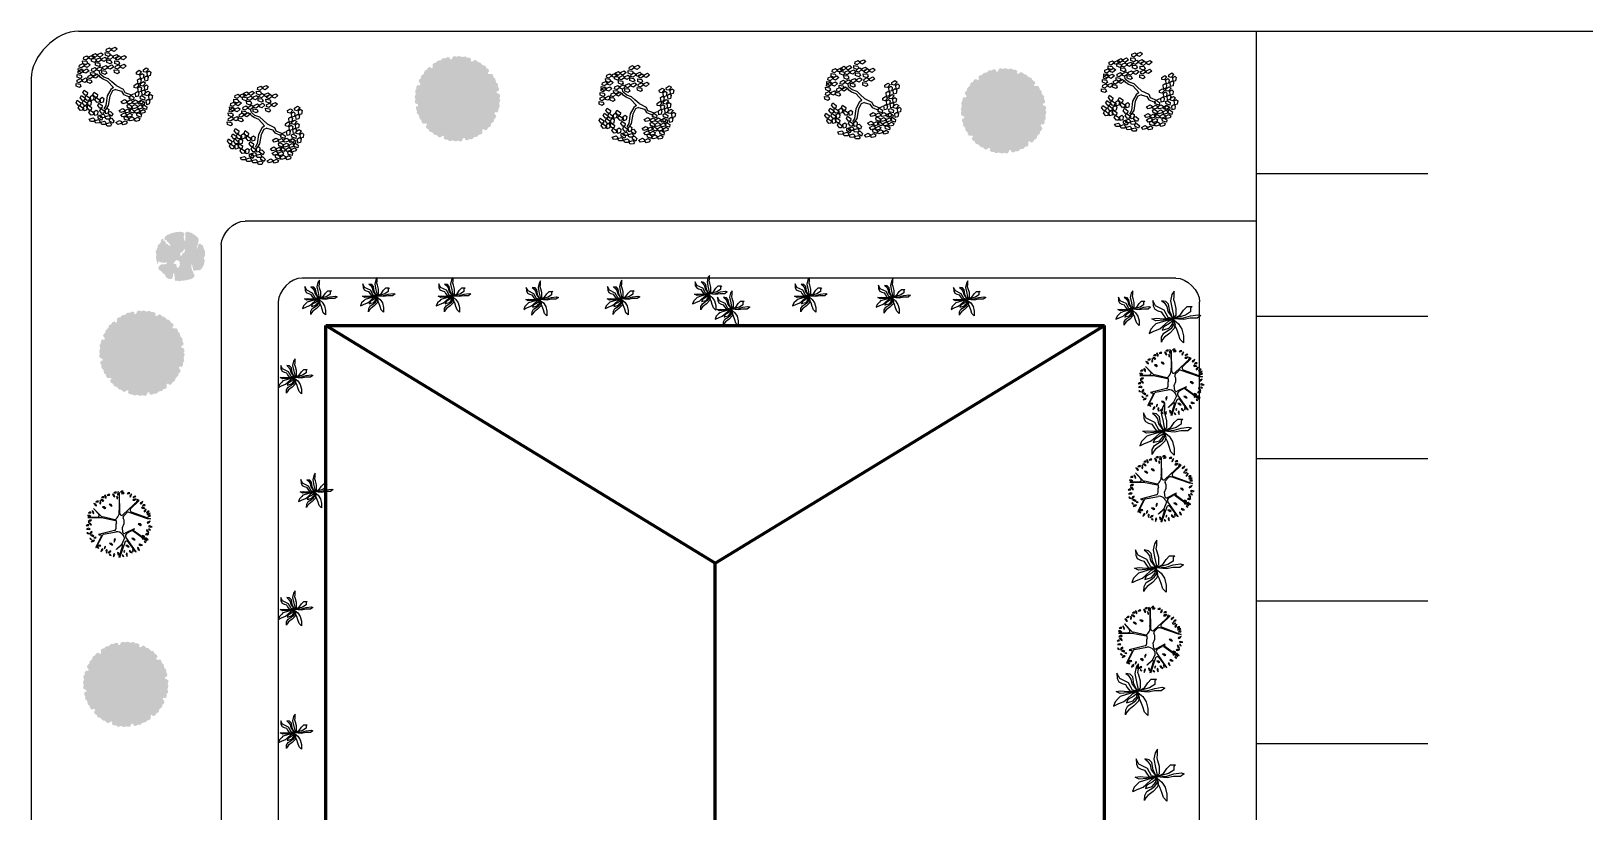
# Model space of a CAD drawing. Header units: millimetres. Extents: x -273369 to 399464, y -35443 to 194245.
# Drawn here: x 277326 to 285497, y 173786 to 177896 of the extents above; entities that cross this region are included whole.
import ezdxf

# ---------------------------------------------------------------- set-up
doc = ezdxf.new("R2010")
doc.units = ezdxf.units.MM
doc.layers.add('TREES', color=3, linetype='Continuous')

# ---------------------------------------------------------------- blocks, each defined once
blk = doc.blocks.new('R_TREE13')
at = {"layer": 'TREES', "color": 3}
for p, q in [((-390, 1229), (-343, 1279)), ((-377, 1278), (-390, 1229)), ((-345, 1304), (-377, 1278)), ((-343, 1279), (-345, 1304)), ((-197, 1314), (-209, 1201)), ((-164, 1237), (-197, 1314)), ((-18, 1279), (-61, 1330)), ((-61, 1330), (-45, 1241)), ((-16, 1223), (-18, 1279)), ((282, 874), (269, 1263)), ((269, 1263), (269, 710)), ((359, 1276), (301, 1178)), ((357, 1192), (359, 1276)), ((-1040, 708), (-1119, 736)), ((-1119, 736), (-1044, 651)), ((-1044, 651), (-1002, 651)), ((-1002, 651), (-1040, 708)), ((-973, 812), (-925, 861)), ((-960, 860), (-973, 812)), ((-927, 886), (-960, 860)), ((-939, 940), (-948, 923)), ((-948, 923), (-425, 655)), ((-493, 719), (-939, 940)), ((-925, 861), (-927, 886)), ((-881, 876), (-886, 762)), ((-886, 762), (-857, 733)), ((-844, 801), (-881, 876)), ((-857, 733), (-844, 801)), ((-659, 1066), (-719, 1123)), ((-719, 1123), (-685, 1015)), ((-685, 1015), (-647, 998)), ((-647, 998), (-659, 1066)), ((-622, 1111), (-575, 1160)), ((-609, 1159), (-622, 1111)), ((-577, 1185), (-609, 1159)), ((-575, 1160), (-577, 1185)), ((-549, 1013), (-558, 945)), ((-558, 945), (-542, 926)), ((-531, 966), (-549, 1013)), ((-542, 926), (-531, 966)), ((-445, 1154), (-496, 1052)), ((-496, 1052), (-481, 1013)), ((-481, 1013), (-441, 1070)), ((-441, 1070), (-445, 1154)), ((-415, 833), (-435, 808)), ((-435, 808), (-428, 769)), ((-249, 180), (-415, 833)), ((-331, 1155), (-407, 1192)), ((-407, 1192), (-341, 1098)), ((-341, 1098), (-300, 1093)), ((-300, 1093), (-331, 1155)), ((-209, 1201), (-182, 1170)), ((-182, 1170), (-164, 1237)), ((-45, 1241), (-16, 1223)), ((-22, 1158), (-23, 1117)), ((-23, 1117), (36, 1153)), ((66, 1231), (-22, 1158)), ((36, 1153), (66, 1231)), ((171, 1185), (117, 1250)), ((117, 1250), (138, 1137)), ((138, 1137), (174, 1116)), ((269, 710), (159, 141)), ((174, 1116), (171, 1185)), ((184, 161), (306, 655)), ((301, 1178), (314, 1138)), ((314, 1138), (357, 1192)), ((327, 719), (646, 1029)), ((646, 1029), (405, 821)), ((455, 1062), (436, 1025)), ((436, 1025), (505, 1034)), ((497, 1186), (454, 1238)), ((454, 1238), (471, 1148)), ((565, 1093), (455, 1062)), ((471, 1148), (499, 1130)), ((499, 1130), (497, 1186)), ((505, 1034), (565, 1093)), ((715, 670), (646, 579)), ((703, 587), (715, 670)), ((758, 949), (753, 908)), ((753, 908), (815, 940)), ((850, 1016), (758, 949)), ((815, 940), (850, 1016)), ((851, 781), (819, 755)), ((819, 755), (886, 735)), ((964, 764), (851, 781)), ((886, 735), (964, 764)), ((940, 887), (898, 939)), ((898, 939), (914, 849)), ((914, 849), (943, 832)), ((943, 832), (940, 887)), ((1012, 739), (943, 648)), ((943, 648), (951, 607)), ((951, 607), (1000, 656)), ((1000, 656), (1012, 739)), ((1121, 650), (1078, 702)), ((1078, 702), (1095, 612)), ((1123, 595), (1121, 650)), ((-1244, 227), (-1327, 220)), ((-1327, 220), (-1223, 173)), ((-1217, 43), (-1275, -18)), ((-1275, -18), (-1166, 15)), ((-1266, 317), (-1219, 367)), ((-1254, 366), (-1266, 317)), ((-1221, 391), (-1254, 366)), ((-1185, 189), (-1244, 227)), ((-1223, 173), (-1185, 189)), ((-1219, 367), (-1221, 391)), ((-1149, 53), (-1217, 43)), ((-1091, 529), (-1169, 498)), ((-1169, 498), (-1055, 484)), ((-1101, 391), (-1166, 444)), ((-1166, 444), (-1125, 338)), ((-1166, 15), (-1149, 53)), ((-1125, 338), (-1086, 323)), ((-1086, 323), (-1101, 391)), ((-1024, 511), (-1091, 529)), ((-1055, 484), (-1024, 511)), ((-861, -84), (-1032, 100)), ((-1032, 100), (-1019, 100)), ((-1019, 100), (-797, -126)), ((-998, 587), (-920, 539)), ((-931, 584), (-998, 587)), ((-888, 549), (-931, 584)), ((-920, 539), (-888, 549)), ((-770, 380), (-839, 289)), ((-839, 289), (-831, 248)), ((-831, 248), (-782, 297)), ((-782, 297), (-770, 380)), ((-639, 199), (-723, 193)), ((-723, 193), (-619, 146)), ((-581, 162), (-639, 199)), ((-619, 146), (-581, 162)), ((-401, 623), (-307, 119)), ((-5, 131), (-181, 127)), ((61, 100), (-5, 131)), ((96, 99), (130, 98)), ((646, 579), (654, 538)), ((654, 538), (703, 587)), ((812, 401), (743, 310)), ((743, 310), (751, 269)), ((751, 269), (800, 318)), ((800, 318), (812, 401)), ((1052, 80), (1032, 53)), ((1032, 53), (1087, 50)), ((1143, 87), (1052, 80)), ((1082, 555), (1061, 519)), ((1061, 519), (1130, 523)), ((1194, 577), (1082, 555)), ((1087, 50), (1143, 87)), ((1095, 612), (1123, 595)), ((1129, 204), (1120, 164)), ((1120, 164), (1184, 188)), ((1229, 259), (1129, 204)), ((1130, 523), (1194, 577)), ((1208, 423), (1166, 475)), ((1166, 475), (1182, 385)), ((1182, 385), (1211, 368)), ((1184, 188), (1229, 259)), ((1218, 62), (1184, 38)), ((1184, 38), (1249, 13)), ((1211, 368), (1208, 423)), ((1329, 37), (1218, 62)), ((1249, 13), (1329, 37)), ((1301, 150), (1259, 202)), ((1259, 202), (1275, 112)), ((1275, 112), (1303, 95)), ((1303, 95), (1301, 150)), ((-1359, -26), (-1337, -13)), ((-737, -234), (-1359, -26)), ((-1337, -13), (-855, -161)), ((-1308, -204), (-1260, -154)), ((-1295, -155), (-1308, -204)), ((-1234, -296), (-1307, -336)), ((-1307, -336), (-1193, -337)), ((-1262, -129), (-1295, -155)), ((-1260, -154), (-1262, -129)), ((-1165, -307), (-1234, -296)), ((-1193, -337), (-1165, -307)), ((-1134, -454), (-1163, -532)), ((-1163, -532), (-1077, -458)), ((-1099, -205), (-1149, -208)), ((-1149, -208), (-1088, -238)), ((-1076, -416), (-1134, -454)), ((-1124, -699), (-526, -285)), ((-1038, -554), (-1121, -567)), ((-1121, -567), (-1015, -607)), ((-717, -365), (-1108, -662)), ((-1065, -228), (-1099, -205)), ((-1088, -238), (-1065, -228)), ((-1077, -458), (-1076, -416)), ((-978, -588), (-1038, -554)), ((-1015, -607), (-978, -588)), ((-853, -283), (-922, -374)), ((-922, -374), (-914, -415)), ((-914, -415), (-865, -366)), ((-865, -366), (-853, -283)), ((-855, -161), (-849, -121)), ((-797, -126), (-603, -217)), ((-273, -578), (-678, -1139)), ((-647, -1139), (-250, -575)), ((-570, -525), (-639, -615)), ((-639, -615), (-631, -656)), ((-631, -656), (-582, -608)), ((-582, -608), (-570, -525)), ((-414, -147), (-494, -205)), ((-367, -324), (-269, -501)), ((-183, -615), (-366, -258)), ((-342, -168), (-337, -165)), ((-337, -165), (-133, -139)), ((-228, -577), (-198, -630)), ((-198, -630), (-183, -615)), ((-133, -139), (30, -206)), ((30, -206), (168, -206)), ((168, -206), (252, -166)), ((506, -499), (221, -1281)), ((225, -1166), (483, -418)), ((330, -180), (456, -303)), ((979, -799), (385, -163)), ((436, -38), (1280, -25)), ((1275, -4), (576, -8)), ((628, -471), (968, -824)), ((975, -562), (977, -631)), ((1010, -584), (975, -562)), ((977, -631), (1029, -697)), ((1029, -697), (1010, -584)), ((1094, -576), (1110, -666)), ((1136, -628), (1094, -576)), ((1141, -443), (1101, -452)), ((1101, -452), (1150, -500)), ((1138, -683), (1136, -628)), ((1233, -511), (1141, -443)), ((1150, -500), (1233, -511)), ((1276, -386), (1233, -334)), ((1233, -334), (1249, -424)), ((1281, -159), (1238, -107)), ((1238, -107), (1254, -197)), ((1249, -424), (1278, -441)), ((1254, -197), (1283, -215)), ((1280, -25), (1275, -4)), ((1278, -441), (1276, -386)), ((1283, -215), (1281, -159)), ((1348, -118), (1305, -66)), ((1305, -66), (1321, -156)), ((1321, -156), (1350, -173)), ((1350, -173), (1348, -118)), ((-1108, -662), (-1124, -699)), ((-1012, -770), (-1063, -836)), ((-1063, -836), (-958, -791)), ((-945, -751), (-1012, -770)), ((-958, -791), (-945, -751)), ((-819, -815), (-857, -873)), ((-857, -873), (-851, -957)), ((-851, -957), (-803, -853)), ((-803, -853), (-819, -815)), ((-746, -1095), (-698, -1045)), ((-733, -1046), (-746, -1095)), ((-700, -1021), (-733, -1046)), ((-698, -1045), (-700, -1021)), ((-678, -1139), (-647, -1139)), ((-636, -1194), (-559, -1109)), ((-616, -1112), (-636, -1194)), ((-594, -951), (-625, -991)), ((-625, -991), (-562, -965)), ((-563, -1068), (-616, -1112)), ((-554, -941), (-594, -951)), ((-559, -1109), (-563, -1068)), ((-562, -965), (-554, -941)), ((-473, -944), (-504, -990)), ((-504, -990), (-500, -1057)), ((-500, -1057), (-461, -975)), ((-461, -975), (-473, -944)), ((-422, -1075), (-433, -1144)), ((-433, -1144), (-394, -1218)), ((-391, -1104), (-422, -1075)), ((-394, -1218), (-391, -1104)), ((-294, -1140), (-340, -1210)), ((-340, -1210), (-239, -1157)), ((-229, -1117), (-294, -1140)), ((-240, -1281), (-193, -1231)), ((-228, -1232), (-240, -1281)), ((-239, -1157), (-229, -1117)), ((-195, -1206), (-228, -1232)), ((-193, -1231), (-195, -1206)), ((-85, -1202), (-116, -1264)), ((-100, -1346), (-64, -1238)), ((-64, -1238), (-85, -1202)), ((24, -787), (-45, -878)), ((-45, -878), (-37, -919)), ((-37, -919), (12, -870)), ((12, -870), (24, -787)), ((47, -1151), (64, -1218)), ((86, -1165), (47, -1151)), ((64, -1218), (130, -1270)), ((130, -1270), (86, -1165)), ((221, -1281), (225, -1166)), ((353, -1226), (310, -1174)), ((310, -1174), (326, -1264)), ((355, -1281), (353, -1226)), ((406, -1130), (403, -1199)), ((403, -1199), (451, -1268)), ((440, -1155), (406, -1130)), ((451, -1268), (440, -1155)), ((528, -1169), (485, -1117)), ((485, -1117), (502, -1207)), ((502, -1207), (530, -1225)), ((547, -1026), (506, -1030)), ((506, -1030), (549, -1084)), ((530, -1225), (528, -1169)), ((631, -1104), (547, -1026)), ((549, -1084), (631, -1104)), ((666, -914), (639, -978)), ((639, -978), (660, -1059)), ((660, -1059), (689, -949)), ((689, -949), (666, -914)), ((791, -1015), (748, -963)), ((748, -963), (765, -1053)), ((765, -1053), (793, -1070)), ((793, -1070), (791, -1015)), ((826, -865), (851, -929)), ((866, -873), (826, -865)), ((851, -929), (922, -973)), ((922, -973), (866, -873)), ((912, -713), (876, -733)), ((876, -733), (937, -764)), ((1020, -750), (912, -713)), ((937, -764), (1020, -750)), ((968, -824), (979, -799)), ((1110, -666), (1138, -683)), ((-116, -1264), (-100, -1346)), ((326, -1264), (355, -1281))]:
    blk.add_line(p, q, dxfattribs=at)
for centre, radius, start, end in [((-473, 760), 45.5, 243.64003, 10.60135), ((-446, 614), 45.5, 10.60135, 62.87858), ((356, 877), 74.2, 181.86335, 310.82248), ((379, 666), 74.2, 134.24482, 188.02017), ((-569, 70), 267, 305.6088, 10.60135), ((-182, 197), 69.3, 194.20785, 271.08051), ((80, 142), 45.5, 245.23327, 290.94835), ((113, 140), 45.5, 290.94835, 1.30325), ((501, 356), 372, 211.68613, 281.68106), ((-894, -115), 45.5, 351.86679, 43.03617), ((-761, -305), 74.2, 305.6088, 71.59706), ((-559, -115), 111, 246.55098, 305.6088), ((-464, -377), 111, 28.82021, 123.71778), ((-304, -226), 69.3, 123.35559, 207.14418), ((-334, -537), 74.2, 322.30624, 28.82021), ((-239, -584), 13.6, 28.82021, 142.92756), ((281, -229), 69.3, 45.65396, 114.89628), ((439, -112), 74.2, 91.72101, 223.49925), ((378, -382), 111, 341.14753, 45.65396), ((576, -524), 74.2, 45.65396, 159.98474)]:
    blk.add_arc(centre, radius, start, end, dxfattribs=at)
blk = doc.blocks.new('R_TREE9')
at = {"layer": 'TREES', "color": 3}
for p, q in [((-699, 992), (-617, 1059)), ((-690, 932), (-699, 992)), ((-545, 1024), (-618, 922)), ((-617, 1059), (-545, 1024)), ((-540, 1054), (-459, 1120)), ((-532, 993), (-540, 1054)), ((-460, 983), (-532, 993)), ((-386, 1085), (-460, 983)), ((-459, 1120), (-386, 1085)), ((-388, 928), (-307, 995)), ((-235, 960), (-308, 858)), ((-307, 995), (-235, 960)), ((3, 1024), (43, 1121)), ((39, 974), (3, 1024)), ((108, 1000), (39, 974)), ((43, 1121), (124, 1124)), ((124, 1124), (108, 1000)), ((143, 1027), (171, 1094)), ((222, 930), (143, 1027)), ((171, 1094), (232, 1087)), ((275, 991), (222, 930)), ((232, 1087), (275, 991)), ((278, 993), (318, 1090)), ((314, 943), (278, 993)), ((382, 969), (314, 943)), ((318, 1090), (399, 1093)), ((399, 1093), (382, 969)), ((418, 996), (445, 1063)), ((497, 899), (418, 996)), ((445, 1063), (506, 1056)), ((459, 955), (499, 1052)), ((495, 906), (459, 955)), ((550, 960), (497, 899)), ((499, 1052), (580, 1055)), ((506, 1056), (550, 960)), ((580, 1055), (563, 931)), ((599, 958), (626, 1026)), ((678, 861), (599, 958)), ((626, 1026), (687, 1018)), ((687, 1018), (731, 922)), ((-1079, 525), (-1007, 561)), ((-1075, 419), (-1079, 525)), ((-1032, 688), (-960, 724)), ((-1028, 582), (-1032, 688)), ((-975, 552), (-1028, 582)), ((-1007, 561), (-970, 441)), ((-923, 604), (-975, 552)), ((-960, 724), (-923, 604)), ((-847, 553), (-723, 569)), ((-824, 476), (-847, 553)), ((-839, 667), (-757, 734)), ((-830, 606), (-839, 667)), ((-758, 597), (-830, 606)), ((-719, 462), (-824, 476)), ((-685, 698), (-758, 597)), ((-757, 734), (-685, 698)), ((-723, 569), (-681, 510)), ((-681, 510), (-719, 462)), ((-707, 879), (-583, 895)), ((-683, 802), (-707, 879)), ((-618, 922), (-690, 932)), ((-579, 788), (-683, 802)), ((-681, 728), (-599, 795)), ((-672, 667), (-681, 728)), ((-600, 658), (-672, 667)), ((-527, 760), (-600, 658)), ((-599, 795), (-527, 760)), ((-583, 895), (-540, 835)), ((-540, 835), (-579, 788)), ((-555, 754), (-431, 769)), ((-532, 676), (-555, 754)), ((-547, 867), (-465, 934)), ((-538, 807), (-547, 867)), ((-466, 797), (-538, 807)), ((-427, 662), (-532, 676)), ((-393, 899), (-466, 797)), ((-465, 934), (-393, 899)), ((-453, 485), (-372, 552)), ((-445, 425), (-453, 485)), ((-431, 769), (-388, 710)), ((-388, 710), (-427, 662)), ((-397, 672), (-273, 688)), ((-374, 595), (-397, 672)), ((-389, 786), (-307, 853)), ((-381, 725), (-389, 786)), ((-380, 868), (-388, 928)), ((-308, 716), (-381, 725)), ((-308, 858), (-380, 868)), ((-269, 581), (-374, 595)), ((-372, 552), (-299, 517)), ((-299, 517), (-372, 415)), ((-235, 817), (-308, 716)), ((-307, 853), (-235, 817)), ((-295, 547), (-214, 613)), ((-287, 486), (-295, 547)), ((-214, 476), (-287, 486)), ((-273, 688), (-231, 629)), ((-231, 629), (-269, 581)), ((-231, 847), (-149, 914)), ((-223, 786), (-231, 847)), ((-150, 777), (-223, 786)), ((-214, 613), (-141, 578)), ((-141, 578), (-214, 476)), ((-77, 878), (-150, 777)), ((-149, 914), (-77, 878)), ((126, 692), (166, 790)), ((162, 643), (126, 692)), ((161, 858), (189, 926)), ((241, 761), (161, 858)), ((230, 669), (162, 643)), ((166, 790), (247, 793)), ((189, 926), (250, 918)), ((247, 793), (230, 669)), ((294, 822), (241, 761)), ((250, 918), (294, 822)), ((266, 695), (294, 763)), ((345, 598), (266, 695)), ((284, 527), (312, 594)), ((364, 430), (284, 527)), ((294, 763), (354, 755)), ((312, 594), (373, 587)), ((342, 580), (382, 677)), ((378, 530), (342, 580)), ((398, 659), (345, 598)), ((354, 755), (398, 659)), ((416, 491), (364, 430)), ((367, 421), (390, 489)), ((373, 587), (416, 491)), ((446, 556), (378, 530)), ((382, 677), (463, 680)), ((436, 827), (464, 895)), ((516, 730), (436, 827)), ((463, 680), (446, 556)), ((464, 895), (525, 887)), ((482, 582), (510, 650)), ((561, 486), (482, 582)), ((563, 931), (495, 906)), ((500, 414), (528, 482)), ((510, 650), (570, 643)), ((568, 791), (516, 730)), ((525, 887), (568, 791)), ((528, 482), (589, 474)), ((614, 547), (561, 486)), ((570, 643), (614, 547)), ((589, 474), (632, 378)), ((617, 789), (645, 857)), ((697, 693), (617, 789)), ((640, 436), (680, 533)), ((645, 857), (706, 849)), ((731, 922), (678, 861)), ((680, 533), (761, 536)), ((749, 754), (697, 693)), ((698, 824), (739, 921)), ((734, 774), (698, 824)), ((706, 849), (749, 754)), ((803, 800), (734, 774)), ((739, 921), (819, 924)), ((761, 536), (744, 412)), ((768, 561), (809, 658)), ((804, 511), (768, 561)), ((780, 439), (808, 506)), ((819, 924), (803, 800)), ((873, 537), (804, 511)), ((808, 506), (868, 499)), ((809, 658), (889, 661)), ((838, 827), (866, 894)), ((918, 730), (838, 827)), ((857, 658), (885, 726)), ((936, 561), (857, 658)), ((866, 894), (927, 887)), ((868, 499), (912, 403)), ((889, 661), (873, 537)), ((885, 726), (945, 718)), ((908, 564), (936, 631)), ((988, 467), (908, 564)), ((970, 791), (918, 730)), ((927, 887), (970, 791)), ((936, 631), (997, 624)), ((989, 622), (936, 561)), ((945, 718), (989, 622)), ((1040, 528), (988, 467)), ((997, 624), (1040, 528)), ((-1172, 180), (-1100, 217)), ((-1168, 75), (-1172, 180)), ((-1115, 45), (-1168, 75)), ((-1125, 343), (-1053, 380)), ((-1121, 238), (-1125, 343)), ((-1068, 208), (-1121, 238)), ((-1063, 97), (-1115, 45)), ((-1100, 217), (-1063, 97)), ((-1083, 0), (-1020, 108)), ((-1021, 389), (-1075, 419)), ((-1016, 260), (-1068, 208)), ((-1053, 380), (-1016, 260)), ((-970, 441), (-1021, 389)), ((-1020, 108), (-947, 106)), ((-933, 47), (-1007, -28)), ((-989, 344), (-927, 453)), ((-914, 316), (-989, 344)), ((-962, 212), (-890, 248)), ((-958, 106), (-962, 212)), ((-905, 76), (-958, 106)), ((-947, 106), (-933, 47)), ((-927, 453), (-854, 450)), ((-915, 375), (-843, 411)), ((-911, 269), (-915, 375)), ((-839, 391), (-914, 316)), ((-858, 239), (-911, 269)), ((-853, 128), (-905, 76)), ((-890, 248), (-853, 128)), ((-873, 31), (-810, 140)), ((-797, 3), (-873, 31)), ((-806, 291), (-858, 239)), ((-854, 450), (-839, 391)), ((-843, 411), (-806, 291)), ((-810, 140), (-737, 137)), ((-723, 78), (-797, 3)), ((-795, 222), (-671, 238)), ((-771, 145), (-795, 222)), ((-786, 335), (-705, 402)), ((-778, 275), (-786, 335)), ((-705, 265), (-778, 275)), ((-667, 131), (-771, 145)), ((-737, 137), (-723, 78)), ((-705, 402), (-632, 367)), ((-632, 367), (-705, 265)), ((-671, 238), (-628, 178)), ((-628, 178), (-667, 131)), ((-545, 145), (-656, 220)), ((-545, 214), (-650, 277)), ((-628, 396), (-547, 463)), ((-620, 336), (-628, 396)), ((-547, 326), (-620, 336)), ((-547, 463), (-474, 428)), ((-474, 428), (-547, 326)), ((-253, 177), (-545, 214)), ((-258, 95), (-545, 145)), ((-462, 372), (-338, 388)), ((-438, 295), (-462, 372)), ((-372, 415), (-445, 425)), ((-334, 281), (-438, 295)), ((-338, 388), (-295, 328)), ((-295, 328), (-334, 281)), ((-101, 14), (-258, 95)), ((-60, 70), (-253, 177)), ((-60, -80), (-101, 14)), ((4, -11), (-60, 70)), ((4, -11), (197, 164)), ((63, -93), (174, 33)), ((174, 33), (267, 133)), ((197, 164), (256, 302)), ((256, 302), (308, 383)), ((267, 133), (320, 283)), ((308, 383), (367, 421)), ((320, 283), (408, 389)), ((400, 242), (441, 339)), ((436, 192), (400, 242)), ((408, 389), (507, 421)), ((505, 218), (436, 192)), ((441, 339), (521, 342)), ((580, 317), (500, 414)), ((521, 342), (505, 218)), ((540, 244), (568, 312)), ((620, 148), (540, 244)), ((559, 76), (587, 144)), ((638, -21), (559, 76)), ((568, 312), (629, 305)), ((632, 378), (580, 317)), ((587, 144), (647, 136)), ((672, 209), (620, 148)), ((629, 305), (672, 209)), ((691, 40), (638, -21)), ((676, 386), (640, 436)), ((647, 136), (691, 40)), ((744, 412), (676, 386)), ((722, 85), (762, 183)), ((757, 36), (722, 85)), ((826, 61), (757, 36)), ((762, 183), (843, 186)), ((859, 342), (780, 439)), ((798, 270), (826, 338)), ((878, 173), (798, 270)), ((826, 338), (887, 330)), ((843, 186), (826, 61)), ((912, 403), (859, 342)), ((861, 88), (889, 156)), ((941, -9), (861, 88)), ((930, 234), (878, 173)), ((887, 330), (930, 234)), ((889, 156), (950, 148)), ((927, 395), (955, 463)), ((1006, 298), (927, 395)), ((994, 52), (941, -9)), ((944, 135), (984, 233)), ((979, 86), (944, 135)), ((950, 148), (994, 52)), ((955, 463), (1015, 455)), ((1048, 111), (979, 86)), ((984, 233), (1065, 236)), ((1059, 359), (1006, 298)), ((1015, 455), (1059, 359)), ((1065, 236), (1048, 111)), ((1083, 138), (1111, 206)), ((1163, 41), (1083, 138)), ((1102, -31), (1130, 37)), ((1111, 206), (1172, 198)), ((1130, 37), (1191, 30)), ((1216, 102), (1163, 41)), ((1172, 198), (1216, 102)), ((1191, 30), (1234, -66)), ((-1131, -311), (-1068, -261)), ((-1105, -413), (-1131, -311)), ((-1119, -142), (-1057, -91)), ((-1093, -244), (-1119, -142)), ((-1046, -431), (-1105, -413)), ((-1035, -262), (-1093, -244)), ((-1007, -28), (-1083, 0)), ((-1068, -261), (-1007, -370)), ((-1057, -91), (-996, -201)), ((-1007, -370), (-1046, -431)), ((-996, -201), (-1035, -262)), ((-1005, -469), (-967, -350)), ((-926, -480), (-1005, -469)), ((-967, -350), (-895, -336)), ((-869, -392), (-926, -480)), ((-903, -461), (-840, -411)), ((-877, -563), (-903, -461)), ((-895, -336), (-869, -392)), ((-892, -292), (-829, -241)), ((-866, -394), (-892, -292)), ((-807, -412), (-866, -394)), ((-840, -411), (-779, -520)), ((-829, -241), (-768, -351)), ((-768, -351), (-807, -412)), ((-769, -405), (-706, -354)), ((-743, -507), (-769, -405)), ((-757, -236), (-695, -185)), ((-731, -338), (-757, -236)), ((-673, -356), (-731, -338)), ((-706, -354), (-645, -464)), ((-695, -185), (-633, -294)), ((-645, -464), (-684, -525)), ((-633, -294), (-673, -356)), ((-643, -563), (-605, -444)), ((-605, -444), (-533, -430)), ((-533, -430), (-507, -485)), ((-500, -468), (-437, -417)), ((-474, -570), (-500, -468)), ((-489, -299), (-426, -248)), ((-463, -401), (-489, -299)), ((-404, -419), (-463, -401)), ((-437, -417), (-376, -526)), ((-426, -248), (-365, -357)), ((-365, -357), (-404, -419)), ((-212, -318), (-293, -518)), ((-147, -355), (-223, -549)), ((-112, -255), (-212, -318)), ((-48, -312), (-147, -355)), ((-60, -80), (-112, -255)), ((63, -93), (-48, -312)), ((424, -140), (464, -43)), ((460, -190), (424, -140)), ((528, -164), (460, -190)), ((464, -43), (545, -40)), ((545, -40), (528, -164)), ((564, -137), (591, -70)), ((643, -234), (564, -137)), ((582, -306), (610, -238)), ((662, -403), (582, -306)), ((591, -70), (652, -77)), ((610, -238), (671, -246)), ((696, -173), (643, -234)), ((652, -77), (696, -173)), ((714, -342), (662, -403)), ((671, -246), (714, -342)), ((692, -153), (733, -55)), ((728, -202), (692, -153)), ((797, -176), (728, -202)), ((733, -55), (813, -52)), ((813, -52), (797, -176)), ((832, -150), (860, -82)), ((912, -247), (832, -150)), ((851, -318), (879, -251)), ((930, -415), (851, -318)), ((860, -82), (921, -90)), ((879, -251), (939, -258)), ((880, -81), (908, -13)), ((959, -177), (880, -81)), ((908, -13), (969, -20)), ((964, -186), (912, -247)), ((921, -90), (964, -186)), ((983, -354), (930, -415)), ((939, -258), (983, -354)), ((1012, -116), (959, -177)), ((969, -20), (1012, -116)), ((1181, -127), (1102, -31)), ((1234, -66), (1181, -127)), ((-1026, -693), (-963, -642)), ((-1000, -795), (-1026, -693)), ((-1014, -524), (-952, -473)), ((-988, -626), (-1014, -524)), ((-941, -813), (-1000, -795)), ((-930, -644), (-988, -626)), ((-963, -642), (-902, -752)), ((-952, -473), (-890, -582)), ((-902, -752), (-941, -813)), ((-890, -582), (-930, -644)), ((-900, -851), (-862, -732)), ((-821, -862), (-900, -851)), ((-819, -582), (-877, -563)), ((-862, -732), (-790, -718)), ((-764, -773), (-821, -862)), ((-779, -520), (-819, -582)), ((-790, -718), (-764, -773)), ((-786, -862), (-724, -811)), ((-760, -964), (-786, -862)), ((-778, -619), (-740, -500)), ((-698, -630), (-778, -619)), ((-775, -693), (-712, -642)), ((-749, -795), (-775, -693)), ((-690, -813), (-749, -795)), ((-684, -525), (-743, -507)), ((-740, -500), (-668, -487)), ((-724, -811), (-662, -920)), ((-712, -642), (-651, -751)), ((-662, -920), (-702, -982)), ((-641, -542), (-698, -630)), ((-651, -751), (-690, -813)), ((-668, -487), (-641, -542)), ((-661, -1020), (-623, -901)), ((-652, -787), (-589, -736)), ((-626, -889), (-652, -787)), ((-564, -574), (-643, -563)), ((-641, -618), (-578, -567)), ((-614, -720), (-641, -618)), ((-567, -907), (-626, -889)), ((-623, -901), (-551, -887)), ((-556, -738), (-614, -720)), ((-589, -736), (-528, -845)), ((-524, -942), (-581, -1031)), ((-578, -567), (-517, -676)), ((-528, -845), (-567, -907)), ((-507, -485), (-564, -574)), ((-517, -676), (-556, -738)), ((-551, -887), (-524, -942)), ((-527, -945), (-488, -825)), ((-447, -956), (-527, -945)), ((-506, -799), (-443, -749)), ((-480, -901), (-506, -799)), ((-494, -630), (-432, -579)), ((-468, -732), (-494, -630)), ((-488, -825), (-417, -812)), ((-421, -920), (-480, -901)), ((-416, -588), (-474, -570)), ((-410, -750), (-468, -732)), ((-390, -867), (-447, -956)), ((-443, -749), (-382, -858)), ((-432, -579), (-371, -689)), ((-382, -858), (-421, -920)), ((-417, -812), (-390, -867)), ((-376, -526), (-416, -588)), ((-371, -689), (-410, -750)), ((-380, -957), (-342, -838)), ((-375, -626), (-337, -506)), ((-295, -637), (-375, -626)), ((-342, -838), (-270, -825)), ((-337, -506), (-265, -493)), ((-244, -880), (-301, -968)), ((-238, -548), (-295, -637)), ((-285, -692), (-161, -680)), ((-264, -770), (-285, -692)), ((-270, -825), (-244, -880)), ((-265, -493), (-238, -548)), ((-160, -787), (-264, -770)), ((-227, -886), (-102, -874)), ((-206, -964), (-227, -886)), ((-223, -549), (-177, -650)), ((-161, -680), (-120, -741)), ((-120, -741), (-160, -787)), ((-135, -771), (-10, -759)), ((-114, -849), (-135, -771)), ((-10, -866), (-114, -849)), ((-102, -874), (-62, -935)), ((-62, -935), (-102, -981)), ((-13, -715), (4, -644)), ((81, -798), (-13, -715)), ((-10, -759), (30, -820)), ((30, -820), (-10, -866)), ((4, -644), (65, -642)), ((46, -909), (63, -838)), ((139, -992), (46, -909)), ((63, -838), (124, -836)), ((65, -642), (124, -729)), ((124, -729), (81, -798)), ((118, -761), (242, -749)), ((139, -839), (118, -761)), ((124, -836), (182, -923)), ((243, -856), (139, -839)), ((182, -923), (139, -992)), ((242, -749), (283, -810)), ((283, -810), (243, -856)), ((268, -840), (393, -828)), ((289, -918), (268, -840)), ((393, -935), (289, -918)), ((390, -784), (407, -712)), ((484, -867), (390, -784)), ((393, -828), (433, -889)), ((433, -889), (393, -935)), ((407, -712), (468, -710)), ((466, -996), (483, -925)), ((468, -710), (527, -798)), ((483, -925), (544, -923)), ((527, -798), (484, -867)), ((544, -923), (603, -1011)), ((-702, -982), (-760, -964)), ((-581, -1031), (-661, -1020)), ((-519, -1024), (-394, -1012)), ((-498, -1102), (-519, -1024)), ((-394, -1119), (-498, -1102)), ((-394, -1012), (-354, -1073)), ((-354, -1073), (-394, -1119)), ((-301, -968), (-380, -957)), ((-369, -1103), (-244, -1091)), ((-348, -1181), (-369, -1103)), ((-244, -1198), (-348, -1181)), ((-246, -1047), (-229, -975)), ((-153, -1130), (-246, -1047)), ((-244, -1091), (-204, -1152)), ((-204, -1152), (-244, -1198)), ((-229, -975), (-168, -973)), ((-102, -981), (-206, -964)), ((-168, -973), (-110, -1061)), ((-110, -1061), (-153, -1130)), ((-77, -965), (48, -953)), ((-56, -1043), (-77, -965)), ((48, -1060), (-56, -1043)), ((48, -953), (89, -1014)), ((89, -1014), (48, -1060)), ((194, -974), (318, -962)), ((215, -1052), (194, -974)), ((319, -1069), (215, -1052)), ((318, -962), (359, -1023)), ((359, -1023), (319, -1069)), ((344, -1053), (469, -1041)), ((365, -1130), (344, -1053)), ((469, -1148), (365, -1130)), ((560, -1079), (466, -996)), ((469, -1041), (509, -1102)), ((509, -1102), (469, -1148)), ((603, -1011), (560, -1079))]:
    blk.add_line(p, q, dxfattribs=at)
blk = doc.blocks.new('R_TREE8')
at = {"layer": 'TREES', "color": 3}
for p, q in [((-694, 461), (-793, 655)), ((-793, 655), (-781, 455)), ((-308, 624), (-466, 649)), ((-466, 649), (-378, 580)), ((-378, 580), (-279, 436)), ((-209, 517), (-308, 624)), ((-86, 880), (-139, 649)), ((-139, 649), (-74, 336)), ((-4, 1005), (-86, 880)), ((-22, 686), (-4, 818)), ((13, 580), (-22, 686)), ((-4, 818), (-4, 1005)), ((72, 367), (13, 580)), ((-822, -15), (-647, 4)), ((-781, 455), (-723, 336)), ((-723, 336), (-606, 279)), ((-372, 304), (-694, 461)), ((-647, 4), (-407, -15)), ((-606, 279), (-483, 242)), ((-483, 242), (-413, 129)), ((-413, 129), (-326, 10)), ((-226, 35), (-372, 304)), ((-326, 10), (-40, -12)), ((-279, 436), (-238, 254)), ((-238, 254), (-40, -12)), ((-40, -12), (-226, 35)), ((-168, 254), (-209, 517)), ((-40, -12), (-168, 254)), ((-74, 336), (-28, 110)), ((-40, -12), (72, 117)), ((405, 115), (-40, -12)), ((-40, -12), (214, 115)), ((-28, 110), (-40, -12)), ((-40, -12), (340, 17)), ((72, 117), (72, 367)), ((214, 115), (341, 305)), ((340, 17), (597, 98)), ((341, 305), (468, 432)), ((580, 4), (352, -46)), ((595, 242), (405, 115)), ((468, 432), (659, 432)), ((837, 4), (580, 4)), ((659, 432), (595, 369)), ((595, 369), (595, 242)), ((597, 98), (872, 135)), ((971, 104), (837, 4)), ((872, 135), (971, 104)), ((-865, -393), (-927, -553)), ((-927, -553), (-875, -534)), ((-875, -534), (-752, -472)), ((-738, -266), (-865, -393)), ((-682, -90), (-822, -15)), ((-752, -472), (-536, -384)), ((-675, -203), (-738, -266)), ((-402, -65), (-682, -90)), ((-484, -139), (-675, -203)), ((-536, -384), (-437, -303)), ((-40, -12), (-484, -139)), ((-472, -691), (-390, -547)), ((-390, -315), (-442, -434)), ((-442, -434), (-361, -409)), ((-437, -303), (-220, -109)), ((-407, -15), (-40, -12)), ((-40, -12), (-402, -65)), ((-180, -190), (-390, -315)), ((-390, -547), (-215, -434)), ((-361, -409), (-197, -365)), ((-168, -547), (-361, -691)), ((-220, -109), (-40, -12)), ((-215, -434), (-98, -353)), ((-197, -365), (-133, -290)), ((-86, -121), (-180, -190)), ((-4, -378), (-168, -547)), ((-133, -290), (-69, -209)), ((-98, -353), (-4, -215)), ((-40, -12), (-86, -121)), ((-69, -209), (-40, -12)), ((352, -46), (-40, -12)), ((-40, -12), (25, -234)), ((-4, -215), (-22, -59)), ((-22, -59), (151, -203)), ((25, -234), (-4, -378)), ((87, -393), (24, -266)), ((151, -584), (87, -393)), ((151, -203), (278, -393)), ((278, -393), (341, -647)), ((-477, -878), (-472, -691)), ((-442, -791), (-477, -878)), ((-361, -691), (-442, -791)), ((214, -774), (151, -584)), ((341, -901), (214, -774)), ((341, -647), (341, -901))]:
    blk.add_line(p, q, dxfattribs=at)

msp = doc.modelspace()

# ---------------------------------------------------------------- hatches: boundary and pattern name
h = msp.add_hatch(color=256)
h.dxf.hatch_style = 1
h.set_gradient(color1=(153, 204, 0), color2=(51, 51, 51), rotation=208, tint=1)
h.paths.add_polyline_path([(279574.597, 177764.933), (279565.636, 177759.544), (279559.364, 177763.301), (279546.068, 177763.263), (279537.028, 177746.406), (279529.792, 177746.406), (279526.817, 177756.924), (279515.55, 177758.519), (279503.373, 177751.832), (279494.176, 177753.792), (279485.688, 177748.378), (279482.826, 177743.02), (279461.137, 177737.969), (279456.071, 177728.822), (279448.761, 177728.939), (279437.265, 177722.258), (279437.865, 177703.139), (279431.598, 177699.521), (279423.763, 177707.143), (279413.207, 177702.89), (279406.006, 177691.011), (279397.061, 177688.11), (279392.417, 177679.177), (279392.617, 177673.106), (279376.36, 177657.887), (279376.546, 177647.432), (279370.157, 177643.879), (279363.542, 177632.345), (279373.62, 177616.088), (279370.002, 177609.821), (279359.406, 177612.504), (279352.391, 177603.544), (279352.094, 177589.655), (279345.798, 177582.67), (279346.243, 177572.612), (279349.451, 177567.454), (279342.982, 177546.146), (279348.37, 177537.185), (279344.614, 177530.912), (279344.652, 177517.617), (279361.509, 177508.576), (279361.509, 177501.34), (279350.991, 177498.366), (279349.396, 177487.098), (279356.082, 177474.922), (279354.123, 177465.725), (279359.537, 177457.237), (279364.895, 177454.374), (279369.946, 177432.686), (279379.093, 177427.62), (279378.976, 177420.309), (279385.657, 177408.814), (279404.775, 177409.413), (279408.393, 177403.146), (279400.772, 177395.312), (279405.024, 177384.756), (279416.904, 177377.554), (279419.805, 177368.61), (279428.737, 177363.966), (279434.809, 177364.166), (279450.028, 177347.909), (279460.482, 177348.095), (279464.036, 177341.705), (279475.57, 177335.091), (279491.827, 177345.169), (279498.094, 177341.551), (279495.411, 177330.955), (279504.371, 177323.94), (279518.26, 177323.642), (279525.244, 177317.347), (279535.302, 177317.791), (279540.46, 177321), (279561.769, 177314.53), (279570.73, 177319.919), (279577.002, 177316.162), (279590.298, 177316.201), (279599.338, 177333.057), (279606.574, 177333.057), (279609.549, 177322.539), (279620.816, 177320.944), (279632.993, 177327.631), (279642.19, 177325.671), (279650.678, 177331.085), (279653.54, 177336.443), (279675.229, 177341.495), (279680.295, 177350.642), (279687.606, 177350.525), (279699.101, 177357.206), (279698.502, 177376.324), (279704.768, 177379.942), (279712.603, 177372.32), (279723.159, 177376.573), (279730.36, 177388.452), (279739.305, 177391.353), (279743.949, 177400.286), (279743.749, 177406.357), (279760.006, 177421.576), (279759.82, 177432.031), (279766.21, 177435.585), (279772.824, 177447.118), (279762.746, 177463.376), (279766.364, 177469.642), (279776.96, 177466.959), (279783.975, 177475.92), (279784.273, 177489.809), (279790.568, 177496.793), (279790.123, 177506.851), (279786.915, 177512.009), (279793.384, 177533.318), (279787.996, 177542.278), (279791.752, 177548.551), (279791.714, 177561.847), (279774.858, 177570.887), (279774.858, 177578.123), (279785.376, 177581.097), (279786.97, 177592.365), (279780.284, 177604.542), (279782.244, 177613.738), (279776.829, 177622.226), (279771.471, 177625.089), (279766.42, 177646.778), (279757.273, 177651.844), (279757.39, 177659.154), (279750.709, 177670.649), (279731.591, 177670.05), (279727.973, 177676.317), (279735.594, 177684.152), (279731.342, 177694.707), (279719.463, 177701.909), (279716.562, 177710.854), (279707.629, 177715.497), (279701.557, 177715.297), (279686.338, 177731.555), (279675.884, 177731.368), (279672.33, 177737.758), (279660.796, 177744.373), (279644.539, 177734.295), (279638.272, 177737.913), (279640.956, 177748.509), (279631.995, 177755.524), (279618.106, 177755.821), (279611.122, 177762.117), (279601.064, 177761.672), (279595.906, 177758.463)])
h = msp.add_hatch(color=256)
h.dxf.hatch_style = 1
h.set_gradient(color1=(153, 204, 0), color2=(51, 51, 51), rotation=208, tint=1)
h.paths.add_polyline_path([(282446.515, 177701.156), (282437.554, 177695.767), (282431.282, 177699.524), (282417.986, 177699.485), (282408.946, 177682.629), (282401.71, 177682.629), (282398.735, 177693.147), (282387.468, 177694.742), (282375.291, 177688.055), (282366.094, 177690.015), (282357.606, 177684.601), (282354.744, 177679.243), (282333.055, 177674.191), (282327.989, 177665.044), (282320.679, 177665.161), (282309.183, 177658.48), (282309.783, 177639.362), (282303.516, 177635.744), (282295.681, 177643.366), (282285.125, 177639.113), (282277.924, 177627.234), (282268.979, 177624.333), (282264.335, 177615.4), (282264.535, 177609.329), (282248.278, 177594.11), (282248.464, 177583.655), (282242.075, 177580.101), (282235.46, 177568.568), (282245.538, 177552.31), (282241.92, 177546.044), (282231.324, 177548.727), (282224.309, 177539.766), (282224.011, 177525.878), (282217.716, 177518.893), (282218.161, 177508.835), (282221.369, 177503.677), (282214.9, 177482.368), (282220.288, 177473.408), (282216.532, 177467.135), (282216.57, 177453.839), (282233.427, 177444.799), (282233.427, 177437.563), (282222.909, 177434.589), (282221.314, 177423.321), (282228, 177411.144), (282226.041, 177401.948), (282231.455, 177393.46), (282236.813, 177390.597), (282241.864, 177368.908), (282251.011, 177363.842), (282250.894, 177356.532), (282257.575, 177345.037), (282276.693, 177345.636), (282280.311, 177339.369), (282272.69, 177331.534), (282276.942, 177320.979), (282288.822, 177313.777), (282291.723, 177304.832), (282300.655, 177300.189), (282306.727, 177300.389), (282321.946, 177284.131), (282332.4, 177284.318), (282335.954, 177277.928), (282347.488, 177271.313), (282363.745, 177281.391), (282370.012, 177277.773), (282367.328, 177267.177), (282376.289, 177260.162), (282390.178, 177259.865), (282397.162, 177253.569), (282407.22, 177254.014), (282412.378, 177257.223), (282433.687, 177250.753), (282442.648, 177256.142), (282448.92, 177252.385), (282462.216, 177252.423), (282471.256, 177269.28), (282478.492, 177269.28), (282481.467, 177258.762), (282492.734, 177257.167), (282504.911, 177263.854), (282514.108, 177261.894), (282522.596, 177267.308), (282525.458, 177272.666), (282547.147, 177277.717), (282552.213, 177286.864), (282559.524, 177286.747), (282571.019, 177293.428), (282570.42, 177312.547), (282576.686, 177316.165), (282584.521, 177308.543), (282595.077, 177312.796), (282602.278, 177324.675), (282611.223, 177327.576), (282615.867, 177336.509), (282615.667, 177342.58), (282631.924, 177357.799), (282631.738, 177368.254), (282638.128, 177371.807), (282644.742, 177383.341), (282634.664, 177399.598), (282638.282, 177405.865), (282648.878, 177403.182), (282655.893, 177412.143), (282656.191, 177426.031), (282662.486, 177433.016), (282662.041, 177443.074), (282658.833, 177448.232), (282665.302, 177469.54), (282659.914, 177478.501), (282663.67, 177484.774), (282663.632, 177498.069), (282646.776, 177507.11), (282646.776, 177514.346), (282657.294, 177517.32), (282658.888, 177528.588), (282652.202, 177540.764), (282654.162, 177549.961), (282648.747, 177558.449), (282643.389, 177561.312), (282638.338, 177583), (282629.191, 177588.066), (282629.308, 177595.377), (282622.627, 177606.872), (282603.509, 177606.273), (282599.891, 177612.54), (282607.512, 177620.374), (282603.26, 177630.93), (282591.381, 177638.132), (282588.48, 177647.076), (282579.547, 177651.72), (282573.475, 177651.52), (282558.256, 177667.777), (282547.802, 177667.591), (282544.248, 177673.981), (282532.714, 177680.595), (282516.457, 177670.517), (282510.19, 177674.135), (282512.874, 177684.731), (282503.913, 177691.747), (282490.024, 177692.044), (282483.04, 177698.34), (282472.982, 177697.895), (282467.824, 177694.686)])
h = msp.add_hatch(color=256)
h.dxf.hatch_style = 1
h.set_gradient(color1=(63, 127, 79), color2=(0, 153, 0), rotation=147, tint=1)
h.paths.add_polyline_path([(278071.11, 176834.198), (278062.706, 176831.804), (278059.062, 176828.685), (278054.987, 176826.508), (278046.634, 176824.129), (278042.938, 176822.155), (278038.863, 176820.995), (278036.205, 176817.658), (278032.13, 176815.481), (278030.89, 176812.144), (278028.232, 176807.791), (278026.815, 176804.454), (278029.473, 176800.101), (278032.13, 176796.764), (278039.81, 176792.662), (278041.521, 176788.058), (278044.356, 176784.721), (278048.254, 176782.544), (278049.671, 176779.207), (278053.746, 176777.031), (278054.987, 176773.694), (278059.402, 176766.462), (278053.746, 176764.988), (278049.671, 176767.164), (278048.254, 176770.502), (278044.356, 176773.694), (278040.281, 176776.015), (278036.205, 176777.031), (278033.548, 176780.368), (278033.548, 176783.705), (278030.943, 176791.705), (278028.232, 176792.411), (278024.157, 176791.395), (278020.082, 176792.411), (278022.74, 176795.748), (278024.157, 176799.085), (278020.082, 176801.262), (278016.184, 176801.262), (278012.109, 176799.085), (278009.451, 176795.748), (278008.034, 176792.411), (278009.451, 176789.074), (278008.034, 176784.721), (278003.958, 176778.047), (277998.643, 176773.694), (277994.568, 176769.341), (277991.91, 176766.004), (277991.91, 176757.298), (277990.67, 176753.961), (277988.012, 176749.608), (277986.595, 176746.271), (277985.354, 176741.918), (277982.52, 176738.581), (277981.279, 176734.228), (277981.279, 176730.891), (277982.52, 176726.538), (277985.354, 176723.201), (277985.354, 176715.511), (277982.52, 176706.805), (277982.52, 176700.13), (277983.937, 176695.778), (277985.354, 176692.44), (277985.354, 176688.088), (277988.012, 176684.75), (277988.012, 176672.707), (277991.91, 176670.531), (277993.328, 176673.868), (277995.368, 176681.028), (278001.301, 176682.574), (278013.526, 176676.045), (278033.548, 176676.045), (278037.623, 176679.237), (278041.521, 176679.237), (278039.636, 176672.622), (278031.646, 176668.355), (278017.424, 176668.355), (278013.349, 176669.37), (278009.451, 176667.194), (278006.793, 176663.857), (278002.718, 176660.665), (277998.643, 176658.488), (277995.985, 176651.337), (277995.985, 176647.461), (277997.403, 176644.124), (277998.643, 176639.771), (278001.301, 176636.434), (278005.376, 176635.418), (278009.451, 176632.081), (278012.109, 176628.744), (278016.184, 176625.552), (278021.499, 176618.877), (278029.421, 176614.647), (278032.64, 176607.068), (278034.965, 176603.497), (278036.205, 176600.16), (278040.281, 176596.968), (278044.356, 176595.807), (278047.014, 176592.47), (278050.911, 176590.293), (278057.07, 176592.048), (278062.96, 176590.293), (278067.035, 176592.47), (278068.452, 176595.807), (278069.693, 176599.144), (278071.11, 176602.481), (278072.35, 176606.834), (278072.35, 176614.524), (278073.768, 176617.862), (278075.185, 176622.214), (278079.083, 176617.32), (278079.083, 176611.187), (278080.501, 176607.85), (278080.501, 176592.47), (278081.741, 176588.117), (278083.158, 176584.78), (278085.816, 176580.427), (278089.891, 176580.427), (278092.065, 176581.588), (278097.865, 176581.588), (278101.94, 176580.427), (278106.015, 176578.251), (278109.913, 176579.411), (278113.988, 176581.588), (278126.036, 176581.588), (278130.112, 176582.603), (278134.187, 176583.764), (278138.085, 176583.764), (278142.16, 176584.78), (278146.235, 176585.941), (278150.133, 176587.101), (278154.208, 176587.101), (278158.283, 176588.117), (278166.636, 176590.496), (278170.332, 176592.47), (278174.407, 176593.631), (278177.065, 176596.968), (278181.14, 176599.144), (278183.797, 176602.481), (278186.137, 176610.693), (278183.797, 176614.524), (278181.14, 176617.862), (278179.722, 176622.214), (278179.722, 176625.552), (278177.065, 176629.904), (278175.647, 176633.242), (278171.749, 176636.434), (278171.749, 176639.771), (278170.332, 176645.285), (278170.332, 176648.622), (278168.914, 176652.975), (278168.914, 176665.017), (278170.332, 176668.355), (278174.407, 176663.238), (278174.407, 176653.99), (278177.065, 176649.637), (278177.065, 176646.3), (278178.305, 176641.947), (278179.722, 176638.61), (278181.14, 176634.257), (278185.038, 176632.081), (278187.695, 176635.418), (278191.771, 176636.434), (278197.086, 176636.434), (278201.161, 176637.594), (278205.236, 176636.434), (278209.134, 176636.434), (278213.21, 176638.61), (278218.525, 176639.771), (278221.36, 176643.108), (278224.018, 176647.461), (278226.675, 176650.798), (278229.333, 176655.151), (278230.75, 176658.488), (278233.408, 176662.841), (278234.648, 176666.178), (278236.066, 176670.531), (278237.306, 176676.045), (278237.306, 176680.398), (278238.724, 176683.735), (278240.141, 176688.088), (278240.141, 176691.425), (278233.933, 176694.74), (278236.066, 176701.291), (278236.066, 176704.628), (278237.306, 176709.997), (278241.381, 176712.318), (278241.381, 176732.051), (278240.141, 176735.389), (278240.141, 176739.741), (278237.306, 176743.079), (278236.066, 176747.431), (278234.648, 176750.769), (278233.408, 176755.122), (278231.991, 176758.459), (278230.75, 176762.812), (278229.333, 176767.164), (278225.258, 176769.341), (278221.36, 176770.502), (278218.525, 176774.854), (278214.627, 176777.031), (278210.552, 176776.015), (278206.477, 176773.694), (278205.236, 176768.325), (278203.819, 176764.988), (278202.579, 176761.651), (278201.161, 176757.298), (278201.161, 176753.961), (278199.744, 176749.608), (278197.086, 176752.945), (278198.503, 176757.298), (278198.503, 176761.651), (278199.744, 176764.988), (278199.744, 176768.325), (278202.579, 176772.678), (278203.819, 176776.015), (278206.477, 176784.177), (278206.477, 176792.411), (278207.894, 176796.764), (278207.894, 176800.101), (278205.236, 176803.438), (278203.819, 176806.775), (278201.161, 176811.128), (278193.335, 176815.308), (278190.353, 176818.818), (278189.113, 176822.155), (278185.038, 176824.332), (278181.14, 176825.348), (278178.305, 176828.685), (278174.407, 176829.845), (278170.332, 176833.038), (278166.256, 176835.214), (278162.359, 176835.214), (278154.208, 176837.536), (278150.133, 176839.712), (278146.235, 176840.728), (278142.16, 176837.536), (278138.085, 176834.198), (278136.844, 176830.861), (278136.844, 176803.438), (278138.085, 176800.101), (278136.844, 176796.764), (278136.844, 176792.411), (278132.769, 176792.411), (278130.737, 176797.196), (278131.906, 176800.787), (278130.112, 176805.615), (278128.694, 176808.952), (278128.694, 176813.305), (278130.112, 176816.642), (278132.52, 176825.096), (278131.352, 176828.685), (278131.352, 176832.022), (278127.454, 176835.214), (278123.379, 176837.536), (278117.307, 176837.536), (278111.33, 176840.728), (278107.255, 176839.712), (278103.357, 176837.536), (278087.234, 176837.536), (278075.518, 176834.198)])
h.paths.add_polyline_path([(278087.234, 176688.088), (278091.132, 176690.264), (278095.207, 176689.248), (278099.282, 176686.927), (278103.357, 176684.75), (278107.255, 176683.735), (278108.673, 176715.511), (278107.255, 176676.045), (278107.255, 176672.707), (278109.381, 176666.178), (278106.015, 176660.665), (278104.597, 176657.327), (278103.357, 176653.99), (278099.282, 176650.798), (278095.207, 176650.798), (278091.132, 176653.99), (278091.132, 176661.68), (278089.891, 176665.017), (278088.474, 176669.37), (278085.78, 176670.874), (278080.501, 176669.37), (278076.426, 176671.547), (278076.426, 176674.884), (278079.083, 176678.221), (278080.501, 176681.558), (278084.576, 176684.75)], flags=16)
h.paths.add_polyline_path([(278108.673, 176721.024), (278111.33, 176717.687), (278112.748, 176713.334), (278116.646, 176712.318), (278119.303, 176717.687), (278121.961, 176721.024), (278121.961, 176724.361), (278123.379, 176727.699), (278127.454, 176727.699), (278131.352, 176729.875), (278134.187, 176734.228), (278134.187, 176737.565), (278135.427, 176741.918), (278135.427, 176745.255), (278131.352, 176748.447), (278128.694, 176744.094), (278127.454, 176740.757), (278124.796, 176736.404), (278121.961, 176733.067), (278118.063, 176730.891), (278113.988, 176730.891), (278111.33, 176726.538), (278108.673, 176723.201)], flags=16)
h = msp.add_hatch(color=256)
h.dxf.hatch_style = 1
h.set_gradient(color1=(153, 204, 0), color2=(51, 51, 51), rotation=208, tint=1)
h.paths.add_polyline_path([(277915.267, 176425.606), (277906.306, 176420.218), (277900.033, 176423.974), (277886.738, 176423.936), (277877.697, 176407.08), (277870.461, 176407.08), (277867.487, 176417.598), (277856.219, 176419.192), (277844.043, 176412.506), (277834.846, 176414.466), (277826.358, 176409.051), (277823.495, 176403.693), (277801.807, 176398.642), (277796.741, 176389.495), (277789.43, 176389.612), (277777.935, 176382.931), (277778.534, 176363.813), (277772.267, 176360.195), (277764.433, 176367.816), (277753.877, 176363.564), (277746.675, 176351.685), (277737.731, 176348.784), (277733.087, 176339.851), (277733.287, 176333.779), (277717.03, 176318.56), (277717.216, 176308.106), (277710.826, 176304.552), (277704.212, 176293.018), (277714.29, 176276.761), (277710.672, 176270.494), (277700.076, 176273.178), (277693.06, 176264.217), (277692.763, 176250.328), (277686.467, 176243.344), (277686.912, 176233.286), (277690.121, 176228.128), (277683.651, 176206.819), (277689.04, 176197.858), (277685.283, 176191.586), (277685.322, 176178.29), (277702.178, 176169.25), (277702.178, 176162.014), (277691.66, 176159.039), (277690.065, 176147.772), (277696.752, 176135.595), (277694.792, 176126.398), (277700.206, 176117.91), (277705.564, 176115.048), (277710.616, 176093.359), (277719.763, 176088.293), (277719.646, 176080.983), (277726.327, 176069.487), (277745.445, 176070.087), (277749.063, 176063.82), (277741.441, 176055.985), (277745.694, 176045.429), (277757.573, 176038.228), (277760.474, 176029.283), (277769.407, 176024.639), (277775.478, 176024.839), (277790.697, 176008.582), (277801.152, 176008.768), (277804.706, 176002.379), (277816.239, 175995.764), (277832.497, 176005.842), (277838.763, 176002.224), (277836.08, 175991.628), (277845.041, 175984.613), (277858.93, 175984.316), (277865.914, 175978.02), (277875.972, 175978.465), (277881.13, 175981.673), (277902.439, 175975.204), (277911.399, 175980.592), (277917.672, 175976.836), (277930.968, 175976.874), (277940.008, 175993.731), (277947.244, 175993.731), (277950.218, 175983.213), (277961.486, 175981.618), (277973.663, 175988.304), (277982.859, 175986.345), (277991.347, 175991.759), (277994.21, 175997.117), (278015.899, 176002.168), (278020.965, 176011.315), (278028.275, 176011.198), (278039.77, 176017.879), (278039.171, 176036.997), (278045.438, 176040.615), (278053.273, 176032.994), (278063.828, 176037.246), (278071.03, 176049.126), (278079.975, 176052.027), (278084.618, 176060.959), (278084.418, 176067.031), (278100.676, 176082.25), (278100.489, 176092.704), (278106.879, 176096.258), (278113.494, 176107.792), (278103.416, 176124.049), (278107.034, 176130.316), (278117.63, 176127.633), (278124.645, 176136.593), (278124.942, 176150.482), (278131.238, 176157.466), (278130.793, 176167.524), (278127.584, 176172.682), (278134.054, 176193.991), (278128.665, 176202.952), (278132.422, 176209.224), (278132.384, 176222.52), (278115.527, 176231.56), (278115.527, 176238.796), (278126.045, 176241.771), (278127.64, 176253.038), (278120.953, 176265.215), (278122.913, 176274.412), (278117.499, 176282.9), (278112.141, 176285.762), (278107.09, 176307.451), (278097.943, 176312.517), (278098.06, 176319.828), (278091.379, 176331.323), (278072.26, 176330.724), (278068.642, 176336.99), (278076.264, 176344.825), (278072.011, 176355.381), (278060.132, 176362.582), (278057.231, 176371.527), (278048.298, 176376.171), (278042.227, 176375.971), (278027.008, 176392.228), (278016.553, 176392.042), (278013, 176398.432), (278001.466, 176405.046), (277985.209, 176394.968), (277978.942, 176398.586), (277981.625, 176409.182), (277972.665, 176416.197), (277958.776, 176416.495), (277951.791, 176422.79), (277941.733, 176422.345), (277936.575, 176419.137)])
h = msp.add_hatch(color=256)
h.dxf.hatch_style = 1
h.set_gradient(color1=(153, 204, 0), color2=(51, 51, 51), rotation=208, tint=1)
h.paths.add_polyline_path([(277830.173, 174682.356), (277821.212, 174676.967), (277814.939, 174680.724), (277801.644, 174680.685), (277792.603, 174663.829), (277785.367, 174663.829), (277782.393, 174674.347), (277771.125, 174675.942), (277758.948, 174669.255), (277749.752, 174671.215), (277741.264, 174665.801), (277738.401, 174660.443), (277716.713, 174655.391), (277711.647, 174646.244), (277704.336, 174646.361), (277692.841, 174639.68), (277693.44, 174620.562), (277687.173, 174616.944), (277679.339, 174624.566), (277668.783, 174620.313), (277661.581, 174608.434), (277652.637, 174605.533), (277647.993, 174596.6), (277648.193, 174590.529), (277631.936, 174575.31), (277632.122, 174564.855), (277625.732, 174561.301), (277619.118, 174549.768), (277629.196, 174533.51), (277625.577, 174527.244), (277614.982, 174529.927), (277607.966, 174520.966), (277607.669, 174507.077), (277601.373, 174500.093), (277601.818, 174490.035), (277605.027, 174484.877), (277598.557, 174463.568), (277603.946, 174454.608), (277600.189, 174448.335), (277600.228, 174435.039), (277617.084, 174425.999), (277617.084, 174418.763), (277606.566, 174415.789), (277604.971, 174404.521), (277611.658, 174392.344), (277609.698, 174383.148), (277615.112, 174374.66), (277620.47, 174371.797), (277625.521, 174350.108), (277634.669, 174345.042), (277634.551, 174337.732), (277641.233, 174326.237), (277660.351, 174326.836), (277663.969, 174320.569), (277656.347, 174312.734), (277660.6, 174302.179), (277672.479, 174294.977), (277675.38, 174286.032), (277684.313, 174281.389), (277690.384, 174281.589), (277705.603, 174265.331), (277716.058, 174265.518), (277719.612, 174259.128), (277731.145, 174252.513), (277747.403, 174262.591), (277753.669, 174258.973), (277750.986, 174248.377), (277759.947, 174241.362), (277773.835, 174241.065), (277780.82, 174234.769), (277790.878, 174235.214), (277796.036, 174238.423), (277817.344, 174231.953), (277826.305, 174237.342), (277832.578, 174233.585), (277845.874, 174233.623), (277854.914, 174250.48), (277862.15, 174250.48), (277865.124, 174239.962), (277876.392, 174238.367), (277888.569, 174245.054), (277897.765, 174243.094), (277906.253, 174248.508), (277909.116, 174253.866), (277930.804, 174258.917), (277935.87, 174268.064), (277943.181, 174267.947), (277954.676, 174274.628), (277954.077, 174293.747), (277960.344, 174297.365), (277968.178, 174289.743), (277978.734, 174293.996), (277985.936, 174305.875), (277994.88, 174308.776), (277999.524, 174317.709), (277999.324, 174323.78), (278015.582, 174338.999), (278015.395, 174349.454), (278021.785, 174353.007), (278028.399, 174364.541), (278018.322, 174380.798), (278021.94, 174387.065), (278032.536, 174384.382), (278039.551, 174393.342), (278039.848, 174407.231), (278046.144, 174414.216), (278045.699, 174424.274), (278042.49, 174429.432), (278048.96, 174450.74), (278043.571, 174459.701), (278047.328, 174465.974), (278047.289, 174479.269), (278030.433, 174488.31), (278030.433, 174495.546), (278040.951, 174498.52), (278042.546, 174509.788), (278035.859, 174521.964), (278037.819, 174531.161), (278032.405, 174539.649), (278027.047, 174542.511), (278021.996, 174564.2), (278012.849, 174569.266), (278012.966, 174576.577), (278006.285, 174588.072), (277987.166, 174587.473), (277983.548, 174593.739), (277991.17, 174601.574), (277986.917, 174612.13), (277975.038, 174619.332), (277972.137, 174628.276), (277963.204, 174632.92), (277957.133, 174632.72), (277941.914, 174648.977), (277931.459, 174648.791), (277927.905, 174655.181), (277916.372, 174661.795), (277900.115, 174651.717), (277893.848, 174655.335), (277896.531, 174665.931), (277887.57, 174672.946), (277873.682, 174673.244), (277866.697, 174679.539), (277856.639, 174679.095), (277851.481, 174675.886)])

# ---------------------------------------------------------------- linework, layer by layer
for p, q in [((277576.049, 177895.938), (291076.049, 177895.938)), ((283771.049, 176770.938), (283771.049, 177895.938)), ((277326.049, 177645.938), (277326.049, 167895.938)), ((283771.049, 177145.938), (284671.049, 177145.938)), ((283771.049, 176895.938), (278451.049, 176895.938)), ((278326.049, 176770.938), (278326.049, 173060.938)), ((283771.049, 172170.938), (283771.049, 176770.938)), ((283346.049, 176595.938), (278751.049, 176595.938)), ((278626.049, 176470.938), (278626.049, 173060.938)), ((283471.049, 173700.938), (283471.049, 176470.938)), ((283771.049, 176395.938), (284671.049, 176395.938)), ((283771.049, 175645.938), (284671.049, 175645.938)), ((283771.049, 174895.938), (284671.049, 174895.938)), ((283771.049, 174145.938), (284671.049, 174145.938))]:
    msp.add_line(p, q)
at = {"lineweight": 60}
for p, q in [((278876.049, 176345.938), (282971.049, 176345.938)), ((278876.049, 173575.938), (278876.049, 176345.938)), ((280923.549, 175095.938), (278876.049, 176345.938)), ((280923.549, 175095.938), (282971.049, 176345.938)), ((282971.049, 173575.938), (282971.049, 176345.938)), ((280923.549, 170775.938), (280923.549, 175095.938))]:
    msp.add_line(p, q, dxfattribs=at)
for points in [[(277576.049, 177895.938), (277458.197, 177895.938), (277326.049, 177763.79), (277326.049, 177645.938)], [(278326.049, 176770.938), (278326.049, 176829.864), (278392.123, 176895.938), (278451.049, 176895.938)], [(283771.049, 176770.938), (283771.049, 176770.938), (283771.049, 176770.938), (283771.049, 176770.938)], [(278751.049, 176595.938), (278692.123, 176595.938), (278626.049, 176529.864), (278626.049, 176470.938)], [(283346.049, 176595.938), (283404.974, 176595.938), (283471.049, 176529.864), (283471.049, 176470.938)]]:
    msp.add_open_spline(points, degree=3)

# ---------------------------------------------------------------- block references
at = {"rotation": 90}
for name, p, xscale, yscale, zscale in [('R_TREE9', (277756.886, 177598.078), 0.1729000246982029, 0.1729000246982029, 0.1729000246982029), ('R_TREE9', (281693.491, 177530.716), 0.1729000246982029, 0.1729000246982029, 0.1729000246982029), ('R_TREE9', (283149.495, 177571.133), 0.1729000246982029, 0.1729000246982029, 0.1729000246982029), ('R_TREE9', (280507.117, 177503.771), 0.1729000246982029, 0.1729000246982029, 0.1729000246982029), ('R_TREE9', (278552.295, 177395.991), 0.1729000246982029, 0.1729000246982029, 0.1729000246982029), ('R_TREE13', (283320.084, 176047.244), 0.1294401627717188, 0.1294401627717188, 0.1294401627717188), ('R_TREE13', (283267.867, 175486.364), 0.1294401627717188, 0.1294401627717188, 0.1294401627717188), ('R_TREE13', (277788.049, 175299.785), 0.1294401627717188, 0.1294401627717188, 0.1294401627717188), ('R_TREE13', (283208.853, 174691.865), 0.1294401627717188, 0.1294401627717188, 0.1294401627717188)]:
    msp.add_blockref(name, p, dxfattribs=dict(at, xscale=xscale, yscale=yscale, zscale=zscale))
for p, xscale, yscale, zscale in [((278842.366, 176487.762), 0.09586107565556101, 0.09586107565556101, 0.09586107565556101), ((279146.849, 176502.251), 0.09586107565556101, 0.09586107565556101, 0.09586107565556101), ((279545.576, 176502.251), 0.09586107565556101, 0.09586107565556101, 0.09586107565556101), ((280433.653, 176487.762), 0.09586107565556101, 0.09586107565556101, 0.09586107565556101), ((280894.002, 176513.118), 0.09586107565556101, 0.09586107565556101, 0.09586107565556101), ((281419.597, 176502.251), 0.09586107565556101, 0.09586107565556101, 0.09586107565556101), ((281858.198, 176495.006), 0.09586107565556101, 0.09586107565556101, 0.09586107565556101), ((280005.926, 176484.139), 0.09586107565556101, 0.09586107565556101, 0.09586107565556101), ((281012.435, 176432.357), 0.09586107565556101, 0.09586107565556101, 0.09586107565556101), ((281012.435, 176432.357), 0.09586107565556101, 0.09586107565556101, 0.09586107565556101), ((282253.301, 176484.139), 0.09586107565556101, 0.09586107565556101, 0.09586107565556101), ((283119.787, 176432.357), 0.09586107565556101, 0.09586107565556101, 0.09586107565556101), ((283338.203, 176383.683), 0.1430420543607167, 0.1430420543607167, 0.1430420543607167), ((278714.935, 176073.499), 0.09586107565556101, 0.09586107565556101, 0.09586107565556101), ((283289.258, 175791.915), 0.1430420543607167, 0.1430420543607167, 0.1430420543607167), ((278820.722, 175471.996), 0.09586107565556101, 0.09586107565556101, 0.09586107565556101), ((283246.646, 175071.548), 0.1430420543607167, 0.1430420543607167, 0.1430420543607167), ((278714.935, 174852.357), 0.09586107565556101, 0.09586107565556101, 0.09586107565556101), ((278714.935, 174852.357), 0.09586107565556101, 0.09586107565556101, 0.09586107565556101), ((283150.07, 174422.214), 0.1430420543607167, 0.1430420543607167, 0.1430420543607167), ((278714.935, 174203.202), 0.09586107565556101, 0.09586107565556101, 0.09586107565556101), ((283250.197, 173971.481), 0.1430420543607167, 0.1430420543607167, 0.1430420543607167)]:
    msp.add_blockref('R_TREE8', p, dxfattribs=dict(xscale=xscale, yscale=yscale, zscale=zscale))

doc.saveas('drawing.dxf')
